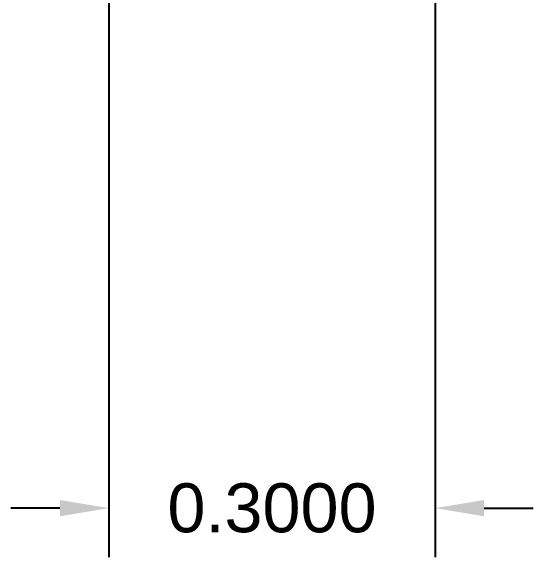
# Model space of a CAD drawing. Header units: metres. Extents: x 26.3 to 44.2, y 14.4 to 19.6.
# Drawn here: x 28.044 to 28.524, y 14.591 to 15.093 of the extents above; entities that cross this region are included whole.
import ezdxf

# ---------------------------------------------------------------- set-up
doc = ezdxf.new("R2010")
doc.units = ezdxf.units.M
doc.header["$MEASUREMENT"] = 0
doc.layers.add('Dimensions', color=7, linetype='Continuous', plot=False)
doc.styles.get("Standard").update_dxf_attribs({"font": 'arial.ttf'})
doc.dimstyles.new('Annotative', dxfattribs={"dimscale": 0, "dimtxt": 0.18, "dimasz": 0.18, "dimexe": 0.18, "dimexo": 0.0625, "dimgap": 0.09, "dimtad": 0, "dimtih": 1, "dimtoh": 1, "dimdec": 4, "dimzin": 0, "dimdsep": 46, "dimtxsty": 'Standard', "dimcen": 0.09, "dimadec": 0, "dimazin": 0, "dimtfac": 1, "dimtdec": 4, "dimtofl": 0, "dimtmove": 0, "dimatfit": 3, "dimfxl": 1, "dimtolj": 1, "dimtzin": 0, "dimarcsym": 0})

# ---------------------------------------------------------------- blocks, each defined once
blk = doc.blocks.new('*D66')
at = {"layer": 'Defpoints', "color": 0, "transparency": 16777216}
for p in [(28.13366, 15.22256), (28.43366, 15.22256), (28.43366, 14.63588)]:
    blk.add_point(p, dxfattribs=at)
at = {"layer": 'Dimensions', "color": 0, "lineweight": -2, "transparency": 16777216}
for p, q in [((28.13366, 15.20693), (28.13366, 14.59088)), ((28.43366, 15.20693), (28.43366, 14.59088)), ((28.08866, 14.63588), (28.04366, 14.63588)), ((28.47866, 14.63588), (28.52366, 14.63588))]:
    blk.add_line(p, q, dxfattribs=at)
at = {"layer": 'Dimensions', "color": 0, "transparency": 16777216}
for points in [[(28.08866, 14.64338), (28.08866, 14.62838), (28.13366, 14.63588)], [(28.47866, 14.64338), (28.47866, 14.62838), (28.43366, 14.63588)]]:
    blk.add_solid(points, dxfattribs=at)
at = {"layer": 'Dimensions', "color": 0, "transparency": 16777216, "insert": (28.28366, 14.63588), "char_height": 0.045, "attachment_point": 5}
blk.add_mtext('\\A1;0.3000', dxfattribs=at)

msp = doc.modelspace()

# ---------------------------------------------------------------- dimensions: what is measured, and where the dimension line sits
at = {"layer": 'Dimensions'}
dim = msp.add_linear_dim(base=(28.43366, 14.63588), p1=(28.13366, 15.22256), p2=(28.43366, 15.22256), dimstyle='Annotative', dxfattribs=at)
dim.commit()
dim.dimension.update_dxf_attribs({"geometry": '*D66', "text_midpoint": (28.28366, 14.63588), "dimtype": 160})

doc.saveas('drawing.dxf')
